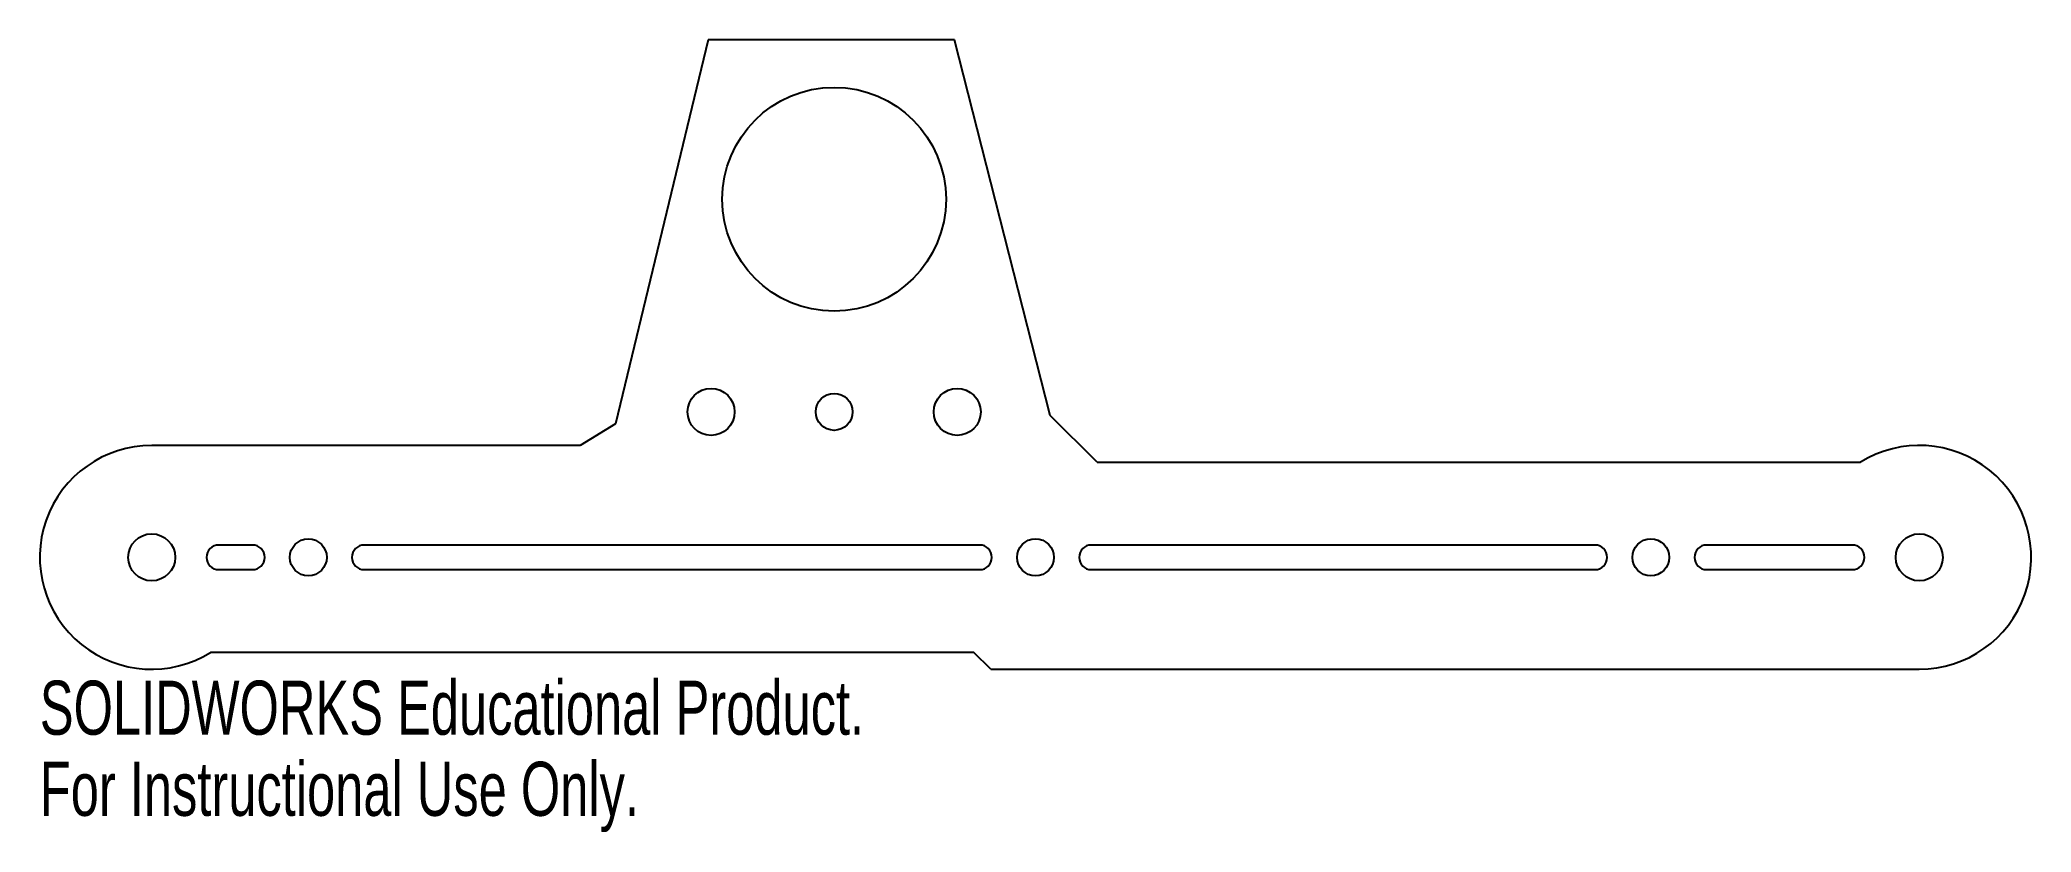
# Model space of a CAD drawing. Header units: millimetres. Extents: x -89 to 89, y -25 to 46.
import ezdxf

# ---------------------------------------------------------------- set-up
doc = ezdxf.new("R2010")
doc.units = ezdxf.units.MM
doc.styles.add('SLDTEXTSTYLE0', font='TXT', dxfattribs={"width": 0.7})

msp = doc.modelspace()

# ---------------------------------------------------------------- linework, layer by layer
at = {"color": 7, "linetype": 'Continuous', "lineweight": 25}
for p, q in [((-29.25, 46.25), (-37.53, 11.94)), ((-7.25, 46.25), (-29.25, 46.25)), ((1.31, 12.69), (-7.25, 46.25)), ((5.5, 8.5), (1.31, 12.69)), ((-37.53, 11.94), (-40.71, 10)), ((-40.71, 10), (-79, 10)), ((5.5, 8.5), (73.73, 8.5)), ((-70, 1.1), (-73, 1.1)), ((-5, 1.1), (-60, 1.1)), ((50, 1.1), (5, 1.1)), ((73, 1.1), (60, 1.1)), ((-73, -1.1), (-70, -1.1)), ((-60, -1.1), (-5, -1.1)), ((5, -1.1), (50, -1.1)), ((60, -1.1), (73, -1.1)), ((-5.5, -8.5), (-73.73, -8.5)), ((-4, -10), (-5.5, -8.5)), ((-4, -10), (79, -10))]:
    msp.add_line(p, q, dxfattribs=at)
for centre, radius in [((-18, 32), 10), ((-29, 13), 2.1), ((-18, 13), 1.65), ((-7, 13), 2.1), ((-79, 0), 2.1), ((79, 0), 2.1), ((-65, 0), 1.65), ((0, 0), 1.65), ((55, 0), 1.65)]:
    msp.add_circle(centre, radius, dxfattribs=at)
for centre, radius, start, end in [((-79, 0), 10, 90, 301.7883), ((79, 0), 10, 270, 121.7883), ((-73, 0), 1.1, 90, 270), ((-70, 0), 1.1, 270, 90), ((-60, 0), 1.1, 90, 270), ((-5, 0), 1.1, 270, 90), ((5, 0), 1.1, 90, 270), ((50, 0), 1.1, 270, 90), ((60, 0), 1.1, 90, 270), ((73, 0), 1.1, 270, 90)]:
    msp.add_arc(centre, radius, start, end, dxfattribs=at)

# ---------------------------------------------------------------- texts
at = {"color": 7, "linetype": 'Continuous', "char_height": 4.8336, "attachment_point": 1, "style": 'SLDTEXTSTYLE0'}
for s, insert in [('SOLIDWORKS Educational Product.', (-89, -11.02)), ('For Instructional Use Only.', (-89, -18.27))]:
    msp.add_mtext(s, dxfattribs=dict(at, insert=insert))

doc.saveas('drawing.dxf')
